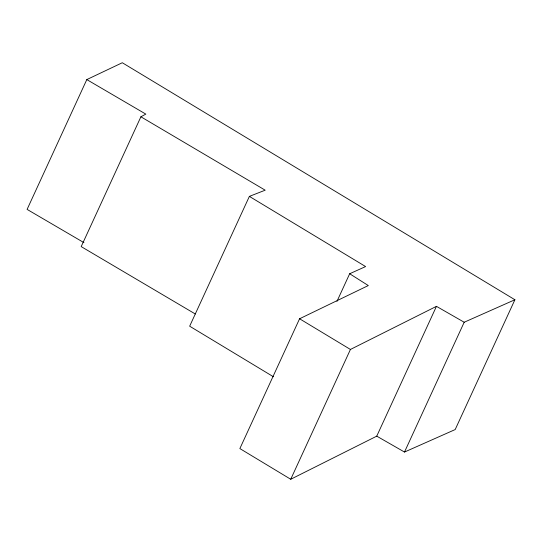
<?xml version="1.0" encoding="UTF-8"?>
<svg xmlns="http://www.w3.org/2000/svg" width="542" height="542" viewBox="0 0 542 542"><rect width="100%" height="100%" fill="white"/><g stroke="black" fill="none" stroke-linecap="round" stroke-linejoin="round"><path stroke-width="0.81" d="M336.948 301.406L349.665 273.751L368.303 285.553L299.577 318.764L239.869 448.573L290.729 479.263L376.751 436.147L404.495 452.048L455.192 429.555L514.9 299.746L122.302 62.736L86.808 79.586L27.1 209.395L83.935 242.64M86.808 79.586L145.825 114.111L140.9 116.794L81.198 246.603L195.303 313.987M140.9 116.794L265.187 190.188L249.374 196.387L189.666 326.196L273.419 376.758M290.729 479.263L350.43 349.454L436.452 306.338L464.196 322.239L514.9 299.746M376.751 436.147L436.452 306.338M404.495 452.048L464.196 322.239M349.665 273.751L365.606 266.562L249.374 196.387M299.577 318.764L350.43 349.454"/></g></svg>
